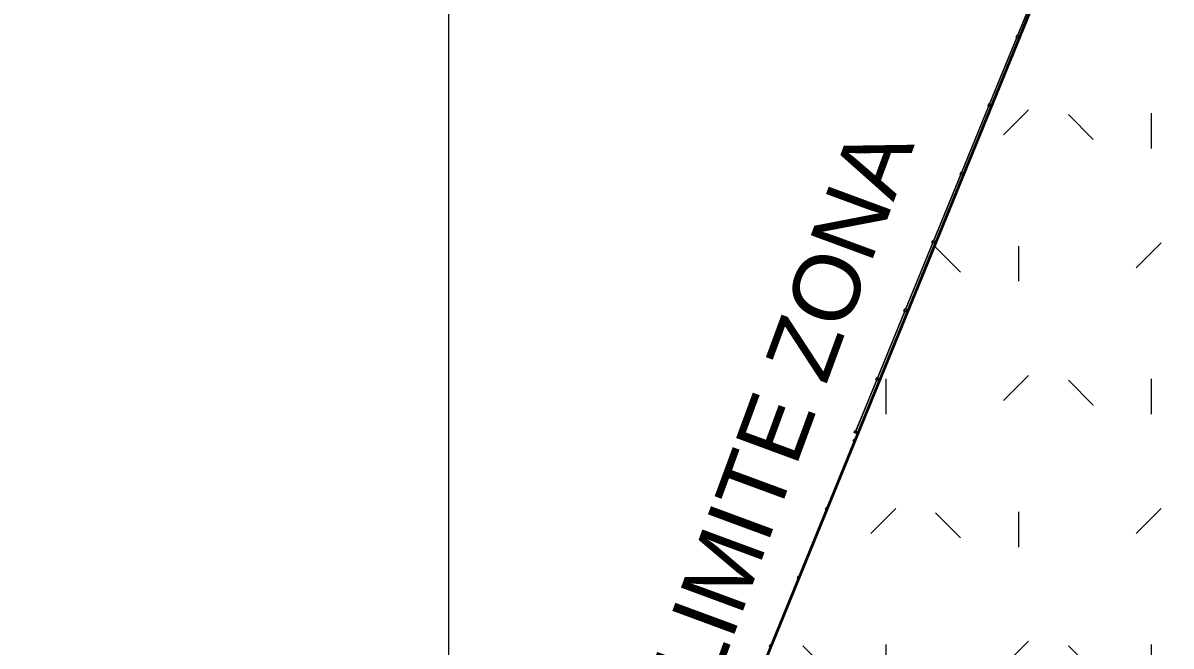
# Model space of a CAD drawing. Header units: metres. Extents: x -207 to 292, y -187 to 169.
# Drawn here: x -161.77 to -130.71, y -0.18 to 16.67 of the extents above; entities that cross this region are included whole.
import ezdxf

# ---------------------------------------------------------------- set-up
doc = ezdxf.new("R2010")
doc.units = ezdxf.units.M
doc.linetypes.add('IMPORT-IMPORT-LÍMITE2 _2_', pattern=[36.83, 6.35, -2.54, 0, -2.54, 25.4, 0, 0, 0])
for name, color, linetype, lineweight in [('A-GLAZ-CWMG', 7, 'Continuous', 9), ('ACHURADO', 7, 'Continuous', 9), ('C-TOPO', 7, 'Continuous', 9), ('grilla', 7, 'Continuous', 9), ('linea propiedad', 7, 'IMPORT-IMPORT-LÍMITE2 _2_', 35)]:
    doc.layers.add(name, color=color, linetype=linetype, lineweight=lineweight)
doc.layers.add('PR10-ARQ-PL-001-Emplazamiento-C-1_dwg', color=7, linetype='Continuous', lineweight=9, true_color=0x767676)
doc.layers.add('TEXTO', color=5, linetype='Continuous', lineweight=9, true_color=0x0000ff)
doc.styles.add('Arial', font='arial.ttf', dxfattribs={"height": 1.792988})

# ---------------------------------------------------------------- blocks, each defined once
blk = doc.blocks.new('PR10-ARQ-PL-001-Emplazamiento-C-1_dwg_Quad Corner Mullion - 50x50 mm-517351-PLANTA EMPLAZAMIENTO-674653-PLANTA EMPLAZAMIENTO ACTUALIZADO')
at = {"layer": 'A-GLAZ-CWMG', "flags": 128}
blk.add_lwpolyline([(0.025, 0.025), (-0.025, 0.025), (-0.025, -0.025), (0.025, -0.025)], close=True, dxfattribs=at)
blk = doc.blocks.new('PR10-ARQ-PL-001-Emplazamiento-C-1_dwg_Quad Corner Mullion - 50x50 mm-517358-PLANTA EMPLAZAMIENTO-674658-PLANTA EMPLAZAMIENTO ACTUALIZADO')
at = {"layer": 'A-GLAZ-CWMG', "flags": 128}
blk.add_lwpolyline([(0.025, 0.025), (0.025, -0.025), (-0.025, -0.025), (-0.025, 0.025)], close=True, dxfattribs=at)
blk = doc.blocks.new('PR10-ARQ-PL-001-Emplazamiento-C-1_dwg_Circular Mullion - 5mm-517344-PLANTA EMPLAZAMIENTO-674655-PLANTA EMPLAZAMIENTO ACTUALIZADO')
at = {"layer": 'A-GLAZ-CWMG', "flags": 128}
for points in [[(-84.442, 139.656), (-83.711, 141.464), (-83.713, 141.465), (-83.716, 141.466), (-84.446, 139.658), (-84.444, 139.657)], [(-84.444, 139.657), (-83.713, 141.465)]]:
    blk.add_lwpolyline(points, close=True, dxfattribs=at)
blk = doc.blocks.new('PR10-ARQ-PL-001-Emplazamiento-C-1_dwg_Circular Mullion - 5mm-520171-PLANTA EMPLAZAMIENTO-674662-PLANTA EMPLAZAMIENTO ACTUALIZADO')
at = {"layer": 'A-GLAZ-CWMG', "flags": 128}
for points in [[(-139.235, 5.631), (-138.666, 7.021), (-138.668, 7.022), (-138.67, 7.022), (-139.239, 5.633), (-139.237, 5.632)], [(-139.237, 5.632), (-138.668, 7.022)]]:
    blk.add_lwpolyline(points, close=True, dxfattribs=at)
blk = doc.blocks.new('PR10-ARQ-PL-001-Emplazamiento-C-1_dwg_Rectangular Mullion - 50 x 50 mm-517346-PLANTA EMPLAZAMIENTO-674657-PLANTA EMPLAZAMIENTO ACTUALIZADO')
at = {"layer": 'A-GLAZ-CWMG', "flags": 128}
blk.add_lwpolyline([(0.025, 0.025), (-0.025, 0.025), (-0.025, -0.025), (0.025, -0.025)], close=True, dxfattribs=at)
blk = doc.blocks.new('PR10-ARQ-PL-001-Emplazamiento-C-1_dwg_Rectangular Mullion - 50 x 50 mm-517357-PLANTA EMPLAZAMIENTO-674659-PLANTA EMPLAZAMIENTO ACTUALIZADO')
at = {"layer": 'A-GLAZ-CWMG', "flags": 128}
blk.add_lwpolyline([(0.025, 0.025), (0.025, -0.025), (-0.025, -0.025), (-0.025, 0.025)], close=True, dxfattribs=at)
blk = doc.blocks.new('PR10-ARQ-PL-001-Emplazamiento-C-1_dwg_Quad Corner Mullion - 50x50 mm-517354-PLANTA EMPLAZAMIENTO-674654-PLANTA EMPLAZAMIENTO ACTUALIZADO')
at = {"layer": 'A-GLAZ-CWMG', "flags": 128}
blk.add_lwpolyline([(0.025, 0.025), (0.025, -0.025), (-0.025, -0.025), (-0.025, 0.025)], close=True, dxfattribs=at)
blk = doc.blocks.new('PR10-ARQ-PL-001-Emplazamiento-C-1_dwg_Quad Corner Mullion - 50x50 mm-517356-PLANTA EMPLAZAMIENTO-674660-PLANTA EMPLAZAMIENTO ACTUALIZADO')
at = {"layer": 'A-GLAZ-CWMG', "flags": 128}
blk.add_lwpolyline([(0.025, 0.025), (-0.025, 0.025), (-0.025, -0.025), (0.025, -0.025)], close=True, dxfattribs=at)
blk = doc.blocks.new('PR10-ARQ-PL-001-Emplazamiento-C-1_dwg-674643-PLANTA EMPLAZAMIENTO ACTUALIZADO')
at = {"layer": 'ACHURADO'}
h = blk.add_hatch(dxfattribs=at)
h.set_pattern_fill('FP_1', color=256, style=0, pattern_type=2)
h.set_pattern_definition([(90, (-655750.258, -5498481.082), (-3.592, 3.592), [0.9525, -6.232]), (45, (-655750.258, -5498481.082), (-3.5921024484, 3.5921024484), [0.9525, -4.127]), (135, (-655750.258, -5498481.082), (-3.5921024484, -3.5921024484), [0.9525, -4.127])])
h.paths.add_polyline_path([(-161.771, -49.779), (-127.862, -43.679), (-120.948, -28.309), (-111.803, -11.418), (-104.331, 0.453), (-97.266, 16.755), (-92.284, 29.861), (-84.153, 48.383), (-83.895, 48.922), (-83.576, 49.56), (-83.246, 50.193), (-82.906, 50.82), (-82.555, 51.442), (-82.193, 52.057), (-81.821, 52.666), (-81.047, 53.865), (-80.645, 54.455), (-80.233, 55.037), (-79.811, 55.613), (-79.38, 56.182), (-75.091, 62.133), (-74.617, 62.76), (-74.134, 63.38), (-73.641, 63.992), (-73.138, 64.596), (-72.625, 65.192), (-72.103, 65.779), (-71.572, 66.359), (-70.664, 67.305), (-70.482, 67.491), (-69.923, 68.045), (-69.356, 68.589), (-68.78, 69.124), (-68.196, 69.65), (-67.003, 70.673), (-66.394, 71.17), (-65.778, 71.658), (-65.153, 72.136), (-64.522, 72.603), (-63.882, 73.061), (-63.236, 73.508), (-62.583, 73.945), (-61.922, 74.371), (-61.255, 74.787), (-60.582, 75.192), (-59.902, 75.586), (-59.306, 75.883), (-58.704, 76.167), (-58.097, 76.441), (-57.486, 76.702), (-56.869, 76.952), (-56.247, 77.19), (-55.621, 77.416), (-54.991, 77.63), (-54.357, 77.832), (-53.077, 78.199), (-52.433, 78.364), (-51.785, 78.517), (-51.134, 78.658), (-50.481, 78.785), (-49.826, 78.901), (-49.168, 79.003), (-48.509, 79.093), (-47.848, 79.171), (-47.185, 79.236), (-45.858, 79.327), (-45.193, 79.354), (-44.527, 79.367), (-43.862, 79.368), (-43.196, 79.357), (-42.531, 79.332), (-41.867, 79.295), (-41.203, 79.245), (-40.54, 79.183), (-39.879, 79.108), (-39.219, 79.02), (-38.562, 78.919), (-37.906, 78.806), (-37.252, 78.68), (-36.601, 78.542), (-35.953, 78.392), (-35.308, 78.229), (-34.666, 78.053), (47.551, 57.663), (47.81, 57.578), (48.073, 57.505), (48.338, 57.445), (48.607, 57.396), (48.877, 57.361), (49.148, 57.338), (49.421, 57.327), (49.693, 57.329), (49.966, 57.344), (50.237, 57.372), (50.506, 57.412), (50.774, 57.464), (51.038, 57.529), (51.3, 57.606), (51.811, 57.797), (52.059, 57.909), (52.301, 58.033), (52.538, 58.169), (52.768, 58.315), (52.991, 58.471), (53.207, 58.638), (53.414, 58.815), (53.614, 59.001), (53.804, 59.196), (53.985, 59.4), (54.156, 59.612), (54.318, 59.831), (54.469, 60.058), (54.609, 60.292), (54.738, 60.532), (54.856, 60.778), (54.962, 61.028), (55.057, 61.284), (55.14, 61.544), (55.21, 61.807), (55.269, 62.073), (55.314, 62.342), (55.348, 62.613), (55.368, 62.884), (55.486, 68.004), (-83.704, 141.488), (-151.221, -23.933)])
h.paths.add_polyline_path([(-98.109, 19.735), (-100.027, 20.525), (-97.678, 26.227), (-95.761, 25.431), (-97.988, 20.027)])
h.paths.add_polyline_path([(-94.264, 28.288), (-97.543, 29.64), (-95.193, 35.341), (-91.917, 33.984), (-94.257, 28.306)])
h.paths.add_polyline_path([(-88.37, 41.33), (-91.648, 42.682), (-89.298, 48.383), (-86.02, 47.032), (-88.359, 41.356)])
h.paths.add_polyline_path([(-107.511, 62.681), (-109.81, 61.362), (-111.554, 61.194), (-112.168, 61.108), (-111.143, 62.121), (-109.024, 62.933)])
h.paths.add_polyline_path([(-107.511, 62.681), (-104.877, 62.965), (-103.986, 62.697), (-104.876, 62.403)])
h.paths.add_polyline_path([(-106.042, 59.476), (-106.66, 60.171), (-107.511, 62.681), (-106.15, 60.408)])
h.paths.add_polyline_path([(-97.117, 62.944), (-99.416, 61.625), (-101.16, 61.457), (-101.774, 61.371), (-100.749, 62.384), (-98.63, 63.196)])
h.paths.add_polyline_path([(-95.648, 59.739), (-96.266, 60.434), (-97.117, 62.944), (-95.756, 60.671)])
h.paths.add_polyline_path([(-94.482, 62.666), (-97.117, 62.944), (-94.483, 63.228), (-93.592, 62.96)])
h.paths.add_polyline_path([(-104.12, 64.725), (-104.103, 64.74), (-104.082, 64.735)])
h.paths.add_polyline_path([(-103.959, 75.174), (-101.325, 75.458), (-100.433, 75.19), (-101.324, 74.896)])
h.paths.add_polyline_path([(-108.615, 73.601), (-107.591, 74.613), (-105.472, 75.426), (-103.959, 75.174), (-106.258, 73.855), (-108.002, 73.687)])
h.paths.add_polyline_path([(-100.567, 77.218), (-100.55, 77.233), (-100.53, 77.228)])
at = {"layer": 'C-TOPO', "flags": 128}
for points in [[(-149.441, -19.571), (-148.949, -18.365), (-148.73, -17.828), (-148.421, -17.072), (-148.019, -16.087), (-146.657, -12.75), (-146.522, -12.419), (-145.819, -10.696), (-145.709, -10.428), (-144.749, -8.074), (-144.624, -7.77), (-144.595, -7.697), (-143.688, -5.475), (-142.161, -1.735), (-139.573, 4.607), (-134.326, 17.462)], [(-134.326, 17.462), (-139.573, 4.607), (-142.161, -1.735), (-143.688, -5.475), (-144.595, -7.697), (-144.624, -7.77), (-144.749, -8.074), (-145.709, -10.428), (-145.819, -10.696), (-146.522, -12.419), (-146.657, -12.75), (-148.019, -16.087), (-148.421, -17.072), (-148.73, -17.828), (-148.949, -18.365), (-149.441, -19.571)]]:
    blk.add_lwpolyline(points, dxfattribs=at)
at = {"layer": 'grilla'}
blk.add_line((-150.258, 166.258), (-150.258, -186.737), dxfattribs=at)
at = {"layer": 'linea propiedad', "flags": 128}
blk.add_lwpolyline([(143.795, -0.255), (151.813, 17.148), (-83.704, 141.488), (-161.771, -49.779), (-137.14, -85.351), (-83.167, -127.74), (-59.701, -140.481)], dxfattribs=at)
for name, p, rotation in [('PR10-ARQ-PL-001-Emplazamiento-C-1_dwg_Circular Mullion - 5mm-517344-PLANTA EMPLAZAMIENTO-674655-PLANTA EMPLAZAMIENTO ACTUALIZADO', (-51.1, -123.749), 359.718822983284), ('PR10-ARQ-PL-001-Emplazamiento-C-1_dwg_Circular Mullion - 5mm-517344-PLANTA EMPLAZAMIENTO-674655-PLANTA EMPLAZAMIENTO ACTUALIZADO', (-51.1, -123.749), 359.718822983284), ('PR10-ARQ-PL-001-Emplazamiento-C-1_dwg_Circular Mullion - 5mm-517344-PLANTA EMPLAZAMIENTO-674655-PLANTA EMPLAZAMIENTO ACTUALIZADO', (-51.1, -123.749), 359.718822983284), ('PR10-ARQ-PL-001-Emplazamiento-C-1_dwg_Circular Mullion - 5mm-517344-PLANTA EMPLAZAMIENTO-674655-PLANTA EMPLAZAMIENTO ACTUALIZADO', (-51.858, -125.599), 359.718822983284), ('PR10-ARQ-PL-001-Emplazamiento-C-1_dwg_Circular Mullion - 5mm-517344-PLANTA EMPLAZAMIENTO-674655-PLANTA EMPLAZAMIENTO ACTUALIZADO', (-51.858, -125.599), 359.718822983284), ('PR10-ARQ-PL-001-Emplazamiento-C-1_dwg_Circular Mullion - 5mm-517344-PLANTA EMPLAZAMIENTO-674655-PLANTA EMPLAZAMIENTO ACTUALIZADO', (-51.858, -125.599), 359.718822983284), ('PR10-ARQ-PL-001-Emplazamiento-C-1_dwg_Circular Mullion - 5mm-517344-PLANTA EMPLAZAMIENTO-674655-PLANTA EMPLAZAMIENTO ACTUALIZADO', (-52.617, -127.45), 359.718822983284), ('PR10-ARQ-PL-001-Emplazamiento-C-1_dwg_Circular Mullion - 5mm-517344-PLANTA EMPLAZAMIENTO-674655-PLANTA EMPLAZAMIENTO ACTUALIZADO', (-52.617, -127.45), 359.718822983284), ('PR10-ARQ-PL-001-Emplazamiento-C-1_dwg_Circular Mullion - 5mm-517344-PLANTA EMPLAZAMIENTO-674655-PLANTA EMPLAZAMIENTO ACTUALIZADO', (-52.617, -127.45), 359.718822983284), ('PR10-ARQ-PL-001-Emplazamiento-C-1_dwg_Circular Mullion - 5mm-517344-PLANTA EMPLAZAMIENTO-674655-PLANTA EMPLAZAMIENTO ACTUALIZADO', (-53.375, -129.301), 359.718822983284), ('PR10-ARQ-PL-001-Emplazamiento-C-1_dwg_Circular Mullion - 5mm-517344-PLANTA EMPLAZAMIENTO-674655-PLANTA EMPLAZAMIENTO ACTUALIZADO', (-53.375, -129.301), 359.718822983284), ('PR10-ARQ-PL-001-Emplazamiento-C-1_dwg_Circular Mullion - 5mm-517344-PLANTA EMPLAZAMIENTO-674655-PLANTA EMPLAZAMIENTO ACTUALIZADO', (-53.375, -129.301), 359.718822983284), ('PR10-ARQ-PL-001-Emplazamiento-C-1_dwg_Circular Mullion - 5mm-517344-PLANTA EMPLAZAMIENTO-674655-PLANTA EMPLAZAMIENTO ACTUALIZADO', (-54.133, -131.151), 359.718822983284), ('PR10-ARQ-PL-001-Emplazamiento-C-1_dwg_Circular Mullion - 5mm-517344-PLANTA EMPLAZAMIENTO-674655-PLANTA EMPLAZAMIENTO ACTUALIZADO', (-54.133, -131.151), 359.718822983284), ('PR10-ARQ-PL-001-Emplazamiento-C-1_dwg_Circular Mullion - 5mm-517344-PLANTA EMPLAZAMIENTO-674655-PLANTA EMPLAZAMIENTO ACTUALIZADO', (-54.133, -131.151), 359.718822983284), ('PR10-ARQ-PL-001-Emplazamiento-C-1_dwg_Circular Mullion - 5mm-517344-PLANTA EMPLAZAMIENTO-674655-PLANTA EMPLAZAMIENTO ACTUALIZADO', (-54.891, -133.002), 359.718822983284), ('PR10-ARQ-PL-001-Emplazamiento-C-1_dwg_Circular Mullion - 5mm-517344-PLANTA EMPLAZAMIENTO-674655-PLANTA EMPLAZAMIENTO ACTUALIZADO', (-54.891, -133.002), 359.718822983284), ('PR10-ARQ-PL-001-Emplazamiento-C-1_dwg_Circular Mullion - 5mm-517344-PLANTA EMPLAZAMIENTO-674655-PLANTA EMPLAZAMIENTO ACTUALIZADO', (-54.891, -133.002), 359.718822983284), ('PR10-ARQ-PL-001-Emplazamiento-C-1_dwg_Circular Mullion - 5mm-517344-PLANTA EMPLAZAMIENTO-674655-PLANTA EMPLAZAMIENTO ACTUALIZADO', (-56.02, -136.378), 359.8164475500554), ('PR10-ARQ-PL-001-Emplazamiento-C-1_dwg_Circular Mullion - 5mm-517344-PLANTA EMPLAZAMIENTO-674655-PLANTA EMPLAZAMIENTO ACTUALIZADO', (-56.02, -136.378), 359.8164475500534), ('PR10-ARQ-PL-001-Emplazamiento-C-1_dwg_Circular Mullion - 5mm-517344-PLANTA EMPLAZAMIENTO-674655-PLANTA EMPLAZAMIENTO ACTUALIZADO', (-56.02, -136.378), 359.8164475500554), ('PR10-ARQ-PL-001-Emplazamiento-C-1_dwg_Quad Corner Mullion - 50x50 mm-517354-PLANTA EMPLAZAMIENTO-674654-PLANTA EMPLAZAMIENTO ACTUALIZADO', (-139.27, 5.378), 67.81644755005406), ('PR10-ARQ-PL-001-Emplazamiento-C-1_dwg_Quad Corner Mullion - 50x50 mm-517356-PLANTA EMPLAZAMIENTO-674660-PLANTA EMPLAZAMIENTO ACTUALIZADO', (-139.27, 5.378), 67.81644755005406), ('PR10-ARQ-PL-001-Emplazamiento-C-1_dwg_Circular Mullion - 5mm-517344-PLANTA EMPLAZAMIENTO-674655-PLANTA EMPLAZAMIENTO ACTUALIZADO', (-56.775, -138.23), 359.8164475500534), ('PR10-ARQ-PL-001-Emplazamiento-C-1_dwg_Circular Mullion - 5mm-517344-PLANTA EMPLAZAMIENTO-674655-PLANTA EMPLAZAMIENTO ACTUALIZADO', (-56.775, -138.23), 359.8164475500554), ('PR10-ARQ-PL-001-Emplazamiento-C-1_dwg_Circular Mullion - 5mm-517344-PLANTA EMPLAZAMIENTO-674655-PLANTA EMPLAZAMIENTO ACTUALIZADO', (-56.775, -138.23), 359.8164475500534), ('PR10-ARQ-PL-001-Emplazamiento-C-1_dwg_Circular Mullion - 5mm-517344-PLANTA EMPLAZAMIENTO-674655-PLANTA EMPLAZAMIENTO ACTUALIZADO', (-57.53, -140.082), 359.8164475500554), ('PR10-ARQ-PL-001-Emplazamiento-C-1_dwg_Circular Mullion - 5mm-517344-PLANTA EMPLAZAMIENTO-674655-PLANTA EMPLAZAMIENTO ACTUALIZADO', (-57.53, -140.082), 359.8164475500554), ('PR10-ARQ-PL-001-Emplazamiento-C-1_dwg_Circular Mullion - 5mm-517344-PLANTA EMPLAZAMIENTO-674655-PLANTA EMPLAZAMIENTO ACTUALIZADO', (-57.53, -140.082), 359.8164475500554)]:
    blk.add_blockref(name, p, dxfattribs=dict(rotation=rotation))
at = {"extrusion": (0, 0, -1)}
for name, p, rotation in [('PR10-ARQ-PL-001-Emplazamiento-C-1_dwg_Rectangular Mullion - 50 x 50 mm-517346-PLANTA EMPLAZAMIENTO-674657-PLANTA EMPLAZAMIENTO ACTUALIZADO', (134.867, 16.298), 292.2811770167161), ('PR10-ARQ-PL-001-Emplazamiento-C-1_dwg_Rectangular Mullion - 50 x 50 mm-517357-PLANTA EMPLAZAMIENTO-674659-PLANTA EMPLAZAMIENTO ACTUALIZADO', (134.867, 16.298), 292.2811770167161), ('PR10-ARQ-PL-001-Emplazamiento-C-1_dwg_Rectangular Mullion - 50 x 50 mm-517346-PLANTA EMPLAZAMIENTO-674657-PLANTA EMPLAZAMIENTO ACTUALIZADO', (135.625, 14.447), 292.2811770167161), ('PR10-ARQ-PL-001-Emplazamiento-C-1_dwg_Rectangular Mullion - 50 x 50 mm-517357-PLANTA EMPLAZAMIENTO-674659-PLANTA EMPLAZAMIENTO ACTUALIZADO', (135.625, 14.447), 292.2811770167161), ('PR10-ARQ-PL-001-Emplazamiento-C-1_dwg_Rectangular Mullion - 50 x 50 mm-517346-PLANTA EMPLAZAMIENTO-674657-PLANTA EMPLAZAMIENTO ACTUALIZADO', (136.383, 12.597), 292.2811770167161), ('PR10-ARQ-PL-001-Emplazamiento-C-1_dwg_Rectangular Mullion - 50 x 50 mm-517357-PLANTA EMPLAZAMIENTO-674659-PLANTA EMPLAZAMIENTO ACTUALIZADO', (136.383, 12.597), 292.2811770167161), ('PR10-ARQ-PL-001-Emplazamiento-C-1_dwg_Rectangular Mullion - 50 x 50 mm-517346-PLANTA EMPLAZAMIENTO-674657-PLANTA EMPLAZAMIENTO ACTUALIZADO', (137.142, 10.746), 292.2811770167161), ('PR10-ARQ-PL-001-Emplazamiento-C-1_dwg_Rectangular Mullion - 50 x 50 mm-517357-PLANTA EMPLAZAMIENTO-674659-PLANTA EMPLAZAMIENTO ACTUALIZADO', (137.142, 10.746), 292.2811770167161), ('PR10-ARQ-PL-001-Emplazamiento-C-1_dwg_Rectangular Mullion - 50 x 50 mm-517346-PLANTA EMPLAZAMIENTO-674657-PLANTA EMPLAZAMIENTO ACTUALIZADO', (137.9, 8.895), 292.2811770167161), ('PR10-ARQ-PL-001-Emplazamiento-C-1_dwg_Rectangular Mullion - 50 x 50 mm-517357-PLANTA EMPLAZAMIENTO-674659-PLANTA EMPLAZAMIENTO ACTUALIZADO', (137.9, 8.895), 292.2811770167161), ('PR10-ARQ-PL-001-Emplazamiento-C-1_dwg_Rectangular Mullion - 50 x 50 mm-517346-PLANTA EMPLAZAMIENTO-674657-PLANTA EMPLAZAMIENTO ACTUALIZADO', (138.658, 7.045), 292.2811770167161), ('PR10-ARQ-PL-001-Emplazamiento-C-1_dwg_Rectangular Mullion - 50 x 50 mm-517357-PLANTA EMPLAZAMIENTO-674659-PLANTA EMPLAZAMIENTO ACTUALIZADO', (138.658, 7.045), 292.2811770167161), ('PR10-ARQ-PL-001-Emplazamiento-C-1_dwg_Quad Corner Mullion - 50x50 mm-517351-PLANTA EMPLAZAMIENTO-674653-PLANTA EMPLAZAMIENTO ACTUALIZADO', (139.247, 5.609), 292.2811770167161), ('PR10-ARQ-PL-001-Emplazamiento-C-1_dwg_Quad Corner Mullion - 50x50 mm-517358-PLANTA EMPLAZAMIENTO-674658-PLANTA EMPLAZAMIENTO ACTUALIZADO', (139.247, 5.609), 292.2811770167161), ('PR10-ARQ-PL-001-Emplazamiento-C-1_dwg_Rectangular Mullion - 50 x 50 mm-517346-PLANTA EMPLAZAMIENTO-674657-PLANTA EMPLAZAMIENTO ACTUALIZADO', (140.025, 3.526), 292.1835524499459), ('PR10-ARQ-PL-001-Emplazamiento-C-1_dwg_Rectangular Mullion - 50 x 50 mm-517357-PLANTA EMPLAZAMIENTO-674659-PLANTA EMPLAZAMIENTO ACTUALIZADO', (140.025, 3.526), 292.1835524499459), ('PR10-ARQ-PL-001-Emplazamiento-C-1_dwg_Rectangular Mullion - 50 x 50 mm-517346-PLANTA EMPLAZAMIENTO-674657-PLANTA EMPLAZAMIENTO ACTUALIZADO', (140.78, 1.674), 292.1835524499459), ('PR10-ARQ-PL-001-Emplazamiento-C-1_dwg_Rectangular Mullion - 50 x 50 mm-517357-PLANTA EMPLAZAMIENTO-674659-PLANTA EMPLAZAMIENTO ACTUALIZADO', (140.78, 1.674), 292.1835524499459), ('PR10-ARQ-PL-001-Emplazamiento-C-1_dwg_Rectangular Mullion - 50 x 50 mm-517346-PLANTA EMPLAZAMIENTO-674657-PLANTA EMPLAZAMIENTO ACTUALIZADO', (141.535, -0.178), 292.1835524499459), ('PR10-ARQ-PL-001-Emplazamiento-C-1_dwg_Rectangular Mullion - 50 x 50 mm-517357-PLANTA EMPLAZAMIENTO-674659-PLANTA EMPLAZAMIENTO ACTUALIZADO', (141.535, -0.178), 292.1835524499459)]:
    blk.add_blockref(name, p, dxfattribs=dict(at, rotation=rotation))
blk.add_blockref('PR10-ARQ-PL-001-Emplazamiento-C-1_dwg_Circular Mullion - 5mm-520171-PLANTA EMPLAZAMIENTO-674662-PLANTA EMPLAZAMIENTO ACTUALIZADO', (0, 0))
blk.add_blockref('PR10-ARQ-PL-001-Emplazamiento-C-1_dwg_Circular Mullion - 5mm-520171-PLANTA EMPLAZAMIENTO-674662-PLANTA EMPLAZAMIENTO ACTUALIZADO', (0, 0))
blk.add_blockref('PR10-ARQ-PL-001-Emplazamiento-C-1_dwg_Circular Mullion - 5mm-520171-PLANTA EMPLAZAMIENTO-674662-PLANTA EMPLAZAMIENTO ACTUALIZADO', (0, 0))
at = {"layer": 'TEXTO', "insert": (-147.217, -7.41), "char_height": 1.79299, "width": 24.69657, "attachment_point": 1, "rotation": 69.7548, "line_spacing_factor": 0.941778, "style": 'Arial'}
blk.add_mtext('REJA LIMITE ZONA', dxfattribs=at)
blk = doc.blocks.new('Quad Corner Mullion - 50x50 mm-517351-PLANTA EMPLAZAMIENTO ACTUALIZADO')
at = {"layer": 'A-GLAZ-CWMG'}
for p, q in [((0.025, 0.025), (-0.025, 0.025)), ((-0.025, 0.025), (-0.025, -0.025)), ((0.025, -0.025), (0.025, 0.025)), ((-0.025, -0.025), (0.025, -0.025))]:
    blk.add_line(p, q, dxfattribs=at)
blk = doc.blocks.new('Quad Corner Mullion - 50x50 mm-517358-PLANTA EMPLAZAMIENTO ACTUALIZADO')
at = {"layer": 'A-GLAZ-CWMG'}
for p, q in [((-0.025, -0.025), (-0.025, 0.025)), ((-0.025, 0.025), (0.025, 0.025)), ((0.025, 0.025), (0.025, -0.025)), ((0.025, -0.025), (-0.025, -0.025))]:
    blk.add_line(p, q, dxfattribs=at)
blk = doc.blocks.new('Circular Mullion - 5mm-517344-PLANTA EMPLAZAMIENTO ACTUALIZADO')
at = {"layer": 'A-GLAZ-CWMG'}
for p, q in [((-83.716, 141.466), (-84.446, 139.658)), ((-84.444, 139.657), (-83.713, 141.465)), ((-83.713, 141.465), (-84.444, 139.657)), ((-84.442, 139.656), (-83.711, 141.464)), ((-83.713, 141.465), (-83.716, 141.466)), ((-83.711, 141.464), (-83.713, 141.465)), ((-84.446, 139.658), (-84.444, 139.657)), ((-84.444, 139.657), (-84.442, 139.656))]:
    blk.add_line(p, q, dxfattribs=at)
blk = doc.blocks.new('Circular Mullion - 5mm-520171-PLANTA EMPLAZAMIENTO ACTUALIZADO')
at = {"layer": 'A-GLAZ-CWMG'}
for p, q in [((-138.67, 7.022), (-139.239, 5.633)), ((-139.237, 5.632), (-138.668, 7.022)), ((-138.668, 7.022), (-139.237, 5.632)), ((-139.235, 5.631), (-138.666, 7.021)), ((-138.668, 7.022), (-138.67, 7.022)), ((-138.666, 7.021), (-138.668, 7.022)), ((-139.239, 5.633), (-139.237, 5.632)), ((-139.237, 5.632), (-139.235, 5.631))]:
    blk.add_line(p, q, dxfattribs=at)
blk = doc.blocks.new('Rectangular Mullion - 50 x 50 mm-517346-PLANTA EMPLAZAMIENTO ACTUALIZADO')
at = {"layer": 'A-GLAZ-CWMG'}
for p, q in [((0.025, 0.025), (-0.025, 0.025)), ((-0.025, 0.025), (-0.025, -0.025)), ((0.025, -0.025), (0.025, 0.025)), ((-0.025, -0.025), (0.025, -0.025))]:
    blk.add_line(p, q, dxfattribs=at)
blk = doc.blocks.new('Rectangular Mullion - 50 x 50 mm-517357-PLANTA EMPLAZAMIENTO ACTUALIZADO')
at = {"layer": 'A-GLAZ-CWMG'}
for p, q in [((-0.025, -0.025), (-0.025, 0.025)), ((-0.025, 0.025), (0.025, 0.025)), ((0.025, 0.025), (0.025, -0.025)), ((0.025, -0.025), (-0.025, -0.025))]:
    blk.add_line(p, q, dxfattribs=at)
blk = doc.blocks.new('Quad Corner Mullion - 50x50 mm-517354-PLANTA EMPLAZAMIENTO ACTUALIZADO')
at = {"layer": 'A-GLAZ-CWMG'}
for p, q in [((-0.025, -0.025), (-0.025, 0.025)), ((-0.025, 0.025), (0.025, 0.025)), ((0.025, 0.025), (0.025, -0.025)), ((0.025, -0.025), (-0.025, -0.025))]:
    blk.add_line(p, q, dxfattribs=at)
blk = doc.blocks.new('Quad Corner Mullion - 50x50 mm-517356-PLANTA EMPLAZAMIENTO ACTUALIZADO')
at = {"layer": 'A-GLAZ-CWMG'}
for p, q in [((0.025, 0.025), (-0.025, 0.025)), ((-0.025, 0.025), (-0.025, -0.025)), ((0.025, -0.025), (0.025, 0.025)), ((-0.025, -0.025), (0.025, -0.025))]:
    blk.add_line(p, q, dxfattribs=at)

msp = doc.modelspace()

# ---------------------------------------------------------------- linework, layer by layer
at = {"layer": 'C-TOPO'}
for p, q in [((-139.573, 4.607), (-134.326, 17.462)), ((-134.326, 17.462), (-139.573, 4.607)), ((-142.161, -1.735), (-139.573, 4.607)), ((-139.573, 4.607), (-142.161, -1.735))]:
    msp.add_line(p, q, dxfattribs=at)

# ---------------------------------------------------------------- block references
at = {"layer": 'A-GLAZ-CWMG'}
for name, p, rotation in [('Circular Mullion - 5mm-517344-PLANTA EMPLAZAMIENTO ACTUALIZADO', (-51.1, -123.749), 359.718822983284), ('Circular Mullion - 5mm-517344-PLANTA EMPLAZAMIENTO ACTUALIZADO', (-51.1, -123.749), 359.718822983284), ('Circular Mullion - 5mm-517344-PLANTA EMPLAZAMIENTO ACTUALIZADO', (-51.1, -123.749), 359.718822983284), ('Circular Mullion - 5mm-517344-PLANTA EMPLAZAMIENTO ACTUALIZADO', (-51.858, -125.599), 359.718822983284), ('Circular Mullion - 5mm-517344-PLANTA EMPLAZAMIENTO ACTUALIZADO', (-51.858, -125.599), 359.718822983284), ('Circular Mullion - 5mm-517344-PLANTA EMPLAZAMIENTO ACTUALIZADO', (-51.858, -125.599), 359.718822983284), ('Circular Mullion - 5mm-517344-PLANTA EMPLAZAMIENTO ACTUALIZADO', (-52.617, -127.45), 359.718822983284), ('Circular Mullion - 5mm-517344-PLANTA EMPLAZAMIENTO ACTUALIZADO', (-52.617, -127.45), 359.718822983284), ('Circular Mullion - 5mm-517344-PLANTA EMPLAZAMIENTO ACTUALIZADO', (-52.617, -127.45), 359.718822983284), ('Circular Mullion - 5mm-517344-PLANTA EMPLAZAMIENTO ACTUALIZADO', (-53.375, -129.301), 359.718822983284), ('Circular Mullion - 5mm-517344-PLANTA EMPLAZAMIENTO ACTUALIZADO', (-53.375, -129.301), 359.718822983284), ('Circular Mullion - 5mm-517344-PLANTA EMPLAZAMIENTO ACTUALIZADO', (-53.375, -129.301), 359.718822983284), ('Circular Mullion - 5mm-517344-PLANTA EMPLAZAMIENTO ACTUALIZADO', (-54.133, -131.151), 359.718822983284), ('Circular Mullion - 5mm-517344-PLANTA EMPLAZAMIENTO ACTUALIZADO', (-54.133, -131.151), 359.718822983284), ('Circular Mullion - 5mm-517344-PLANTA EMPLAZAMIENTO ACTUALIZADO', (-54.133, -131.151), 359.718822983284), ('Circular Mullion - 5mm-517344-PLANTA EMPLAZAMIENTO ACTUALIZADO', (-54.891, -133.002), 359.718822983284), ('Circular Mullion - 5mm-517344-PLANTA EMPLAZAMIENTO ACTUALIZADO', (-54.891, -133.002), 359.718822983284), ('Circular Mullion - 5mm-517344-PLANTA EMPLAZAMIENTO ACTUALIZADO', (-54.891, -133.002), 359.718822983284), ('Circular Mullion - 5mm-517344-PLANTA EMPLAZAMIENTO ACTUALIZADO', (-56.02, -136.378), 359.8164475500554), ('Circular Mullion - 5mm-517344-PLANTA EMPLAZAMIENTO ACTUALIZADO', (-56.02, -136.378), 359.8164475500534), ('Circular Mullion - 5mm-517344-PLANTA EMPLAZAMIENTO ACTUALIZADO', (-56.02, -136.378), 359.8164475500554), ('Quad Corner Mullion - 50x50 mm-517354-PLANTA EMPLAZAMIENTO ACTUALIZADO', (-139.27, 5.378), 67.81644755005406), ('Quad Corner Mullion - 50x50 mm-517356-PLANTA EMPLAZAMIENTO ACTUALIZADO', (-139.27, 5.378), 67.81644755005406), ('Circular Mullion - 5mm-517344-PLANTA EMPLAZAMIENTO ACTUALIZADO', (-56.775, -138.23), 359.8164475500534), ('Circular Mullion - 5mm-517344-PLANTA EMPLAZAMIENTO ACTUALIZADO', (-56.775, -138.23), 359.8164475500554), ('Circular Mullion - 5mm-517344-PLANTA EMPLAZAMIENTO ACTUALIZADO', (-56.775, -138.23), 359.8164475500534), ('Circular Mullion - 5mm-517344-PLANTA EMPLAZAMIENTO ACTUALIZADO', (-57.53, -140.082), 359.8164475500554), ('Circular Mullion - 5mm-517344-PLANTA EMPLAZAMIENTO ACTUALIZADO', (-57.53, -140.082), 359.8164475500554), ('Circular Mullion - 5mm-517344-PLANTA EMPLAZAMIENTO ACTUALIZADO', (-57.53, -140.082), 359.8164475500554)]:
    msp.add_blockref(name, p, dxfattribs=dict(at, rotation=rotation))
at = {"layer": 'A-GLAZ-CWMG', "extrusion": (0, 0, -1)}
for name, p, rotation in [('Rectangular Mullion - 50 x 50 mm-517346-PLANTA EMPLAZAMIENTO ACTUALIZADO', (134.867, 16.298), 292.2811770167161), ('Rectangular Mullion - 50 x 50 mm-517357-PLANTA EMPLAZAMIENTO ACTUALIZADO', (134.867, 16.298), 292.2811770167161), ('Rectangular Mullion - 50 x 50 mm-517346-PLANTA EMPLAZAMIENTO ACTUALIZADO', (135.625, 14.447), 292.2811770167161), ('Rectangular Mullion - 50 x 50 mm-517357-PLANTA EMPLAZAMIENTO ACTUALIZADO', (135.625, 14.447), 292.2811770167161), ('Rectangular Mullion - 50 x 50 mm-517346-PLANTA EMPLAZAMIENTO ACTUALIZADO', (136.383, 12.597), 292.2811770167161), ('Rectangular Mullion - 50 x 50 mm-517357-PLANTA EMPLAZAMIENTO ACTUALIZADO', (136.383, 12.597), 292.2811770167161), ('Rectangular Mullion - 50 x 50 mm-517346-PLANTA EMPLAZAMIENTO ACTUALIZADO', (137.142, 10.746), 292.2811770167161), ('Rectangular Mullion - 50 x 50 mm-517357-PLANTA EMPLAZAMIENTO ACTUALIZADO', (137.142, 10.746), 292.2811770167161), ('Rectangular Mullion - 50 x 50 mm-517346-PLANTA EMPLAZAMIENTO ACTUALIZADO', (137.9, 8.895), 292.2811770167161), ('Rectangular Mullion - 50 x 50 mm-517357-PLANTA EMPLAZAMIENTO ACTUALIZADO', (137.9, 8.895), 292.2811770167161), ('Rectangular Mullion - 50 x 50 mm-517346-PLANTA EMPLAZAMIENTO ACTUALIZADO', (138.658, 7.045), 292.2811770167161), ('Rectangular Mullion - 50 x 50 mm-517357-PLANTA EMPLAZAMIENTO ACTUALIZADO', (138.658, 7.045), 292.2811770167161), ('Quad Corner Mullion - 50x50 mm-517351-PLANTA EMPLAZAMIENTO ACTUALIZADO', (139.247, 5.609), 292.2811770167161), ('Quad Corner Mullion - 50x50 mm-517358-PLANTA EMPLAZAMIENTO ACTUALIZADO', (139.247, 5.609), 292.2811770167161), ('Rectangular Mullion - 50 x 50 mm-517346-PLANTA EMPLAZAMIENTO ACTUALIZADO', (140.025, 3.526), 292.1835524499459), ('Rectangular Mullion - 50 x 50 mm-517357-PLANTA EMPLAZAMIENTO ACTUALIZADO', (140.025, 3.526), 292.1835524499459), ('Rectangular Mullion - 50 x 50 mm-517346-PLANTA EMPLAZAMIENTO ACTUALIZADO', (140.78, 1.674), 292.1835524499459), ('Rectangular Mullion - 50 x 50 mm-517357-PLANTA EMPLAZAMIENTO ACTUALIZADO', (140.78, 1.674), 292.1835524499459), ('Rectangular Mullion - 50 x 50 mm-517346-PLANTA EMPLAZAMIENTO ACTUALIZADO', (141.535, -0.178), 292.1835524499459), ('Rectangular Mullion - 50 x 50 mm-517357-PLANTA EMPLAZAMIENTO ACTUALIZADO', (141.535, -0.178), 292.1835524499459)]:
    msp.add_blockref(name, p, dxfattribs=dict(at, rotation=rotation))
at = {"layer": 'A-GLAZ-CWMG'}
msp.add_blockref('Circular Mullion - 5mm-520171-PLANTA EMPLAZAMIENTO ACTUALIZADO', (0, 0), dxfattribs=at)
msp.add_blockref('Circular Mullion - 5mm-520171-PLANTA EMPLAZAMIENTO ACTUALIZADO', (0, 0), dxfattribs=at)
msp.add_blockref('Circular Mullion - 5mm-520171-PLANTA EMPLAZAMIENTO ACTUALIZADO', (0, 0), dxfattribs=at)
at = {"layer": 'PR10-ARQ-PL-001-Emplazamiento-C-1_dwg', "color": 7}
msp.add_blockref('PR10-ARQ-PL-001-Emplazamiento-C-1_dwg-674643-PLANTA EMPLAZAMIENTO ACTUALIZADO', (0, 0), dxfattribs=at)

doc.saveas('drawing.dxf')
